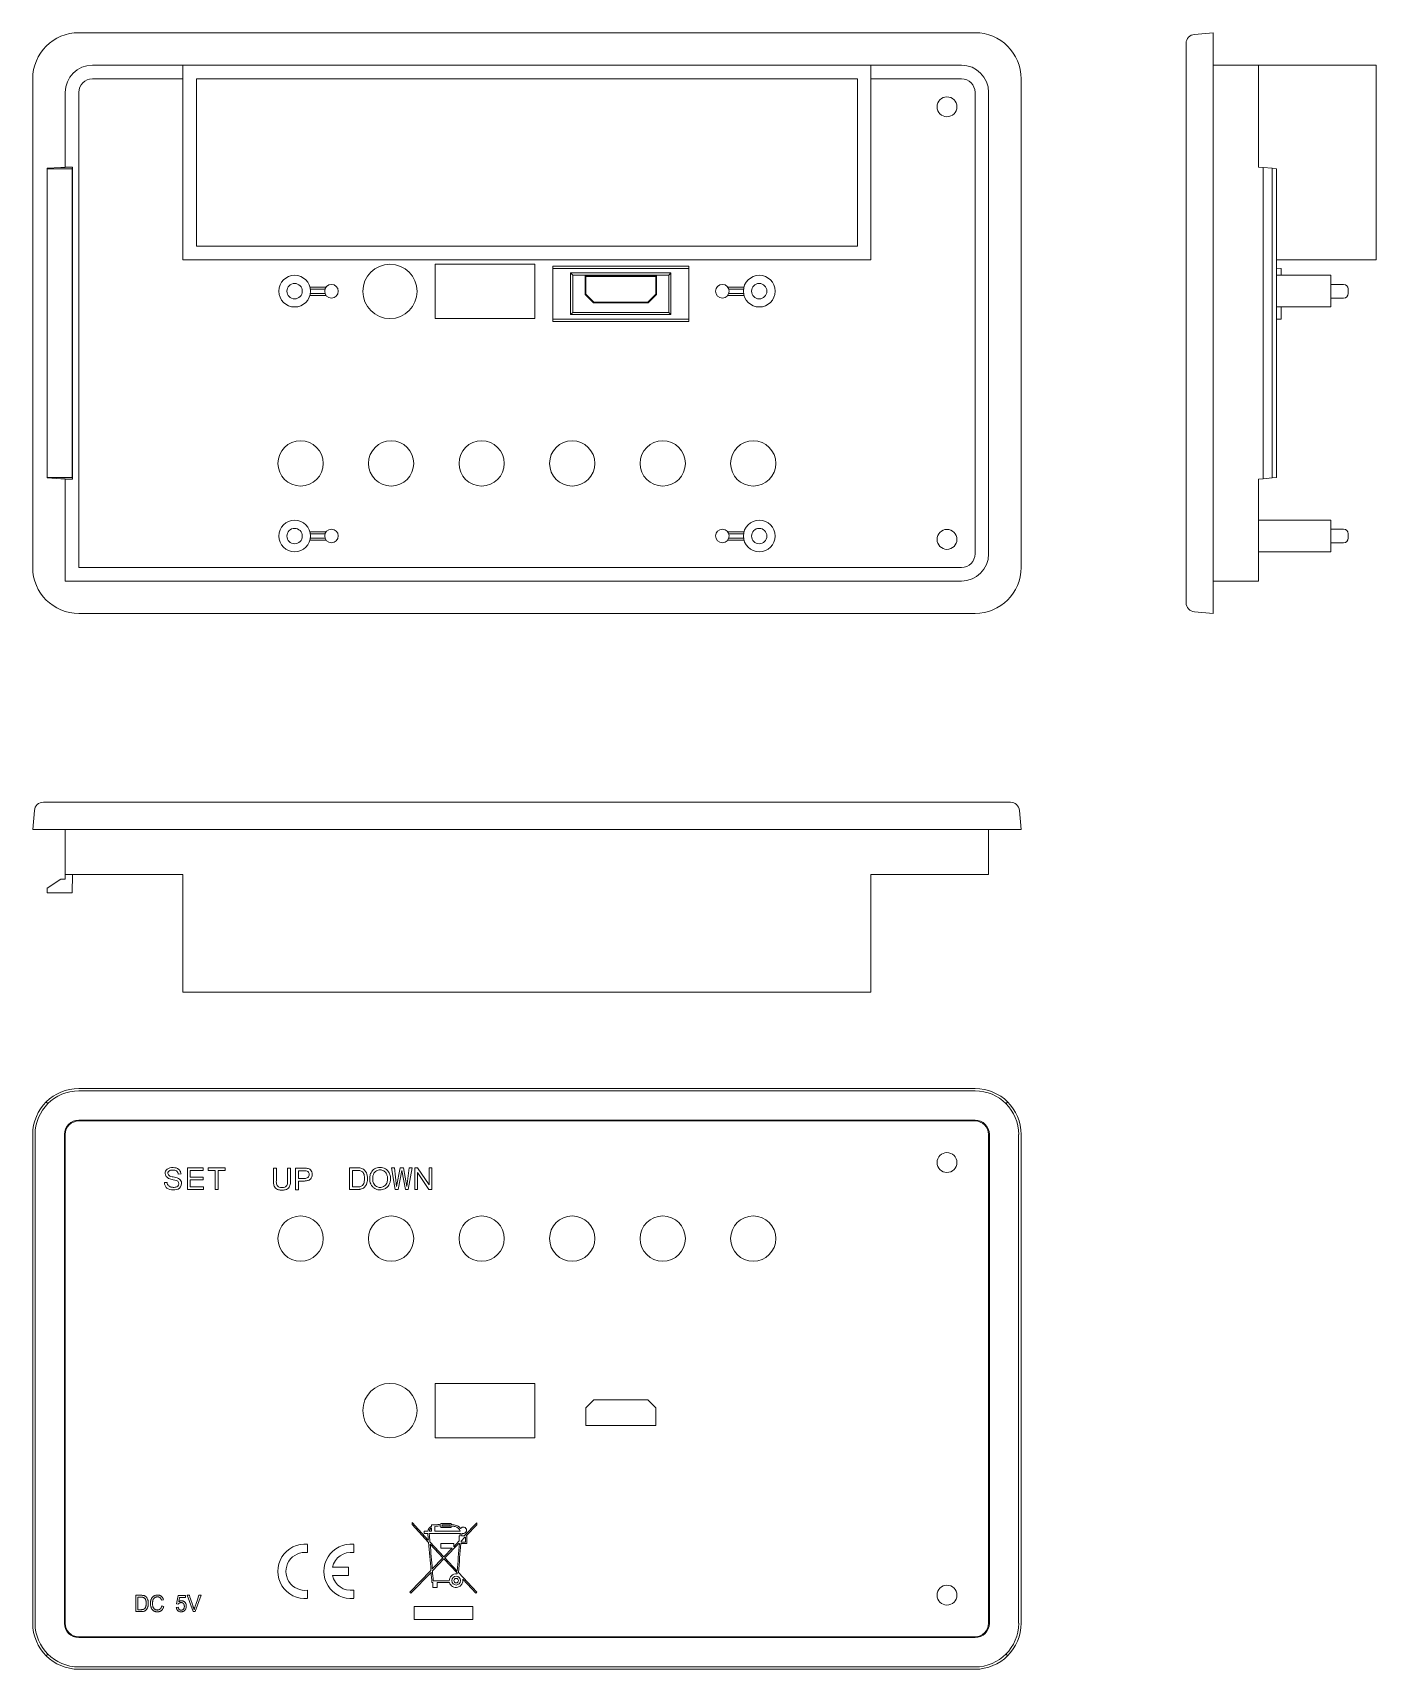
# Model space of a CAD drawing. Header units: millimetres. Extents: x 668 to 816, y 377 to 558.
import ezdxf

# ---------------------------------------------------------------- set-up
doc = ezdxf.new("R2010")
doc.units = ezdxf.units.MM
doc.layers.add('1', color=7, linetype='Continuous', true_color=0xffffff)
doc.layers.add('9', color=7, linetype='Continuous', true_color=0xffffff)

msp = doc.modelspace()

# ---------------------------------------------------------------- linework, layer by layer
at = {"layer": '1', "color": 155, "linetype": 'Continuous', "lineweight": 18}
for p, q in [((772.13, 558.21), (673.13, 558.21)), ((795.45, 553.12), (795.45, 557.03)), ((798.45, 558.21), (796.36, 558.02)), ((798.45, 553.12), (798.45, 558.21)), ((674.63, 554.62), (684.63, 554.62)), ((684.63, 533.12), (684.63, 554.62)), ((684.63, 554.62), (760.63, 554.62)), ((760.63, 554.62), (770.63, 554.62)), ((760.63, 554.62), (760.63, 533.12)), ((798.45, 554.62), (803.45, 554.62)), ((803.45, 554.62), (816.45, 554.62)), ((803.45, 551.62), (803.45, 554.62)), ((816.45, 533.12), (816.45, 554.62)), ((668.04, 553.12), (668.04, 499.12)), ((671.63, 551.62), (671.63, 543.36)), ((673.13, 499.12), (673.13, 551.62)), ((674.63, 553.12), (684.63, 553.12)), ((686.13, 534.62), (686.13, 553.12)), ((686.13, 553.12), (759.13, 553.12)), ((759.13, 553.12), (759.13, 534.62)), ((760.63, 553.12), (770.63, 553.12)), ((772.13, 551.62), (772.13, 500.62)), ((773.63, 551.62), (773.63, 500.62)), ((777.22, 499.12), (777.22, 553.12)), ((795.45, 499.12), (795.45, 553.12)), ((798.45, 553.12), (798.45, 499.12)), ((803.45, 551.62), (803.45, 543.36)), ((671.13, 543.31), (669.63, 543.23)), ((669.63, 543.18), (669.63, 543.23)), ((672.38, 543.18), (669.63, 543.18)), ((669.63, 543.18), (669.63, 509.06)), ((671.63, 543.31), (671.13, 543.31)), ((671.63, 543.36), (672.45, 543.36)), ((671.63, 543.36), (671.63, 543.31)), ((672.45, 543.36), (672.38, 543.18)), ((672.38, 543.18), (672.38, 509.06)), ((672.45, 543.36), (672.45, 508.88)), ((803.45, 543.36), (803.95, 543.31)), ((803.95, 543.31), (804.95, 543.23)), ((803.95, 508.93), (803.95, 543.31)), ((805.45, 543.18), (804.95, 543.23)), ((804.95, 543.23), (804.95, 509.01)), ((805.45, 543.18), (805.45, 509.06)), ((759.13, 534.62), (686.13, 534.62)), ((760.63, 533.12), (684.63, 533.12)), ((723.5, 532.62), (712.5, 532.62)), ((712.5, 532.62), (712.5, 526.62)), ((723.5, 526.62), (723.5, 532.62)), ((740.5, 532.41), (725.5, 532.41)), ((725.5, 532.41), (725.5, 532.17)), ((725.5, 526.56), (725.5, 532.17)), ((725.5, 532.17), (740.5, 532.17)), ((740.5, 532.41), (740.5, 532.17)), ((740.5, 526.56), (740.5, 532.17)), ((805.45, 533.12), (816.45, 533.12)), ((805.45, 532.19), (805.95, 532.17)), ((805.95, 531.4), (805.95, 532.17)), ((700.45, 530.1), (698.66, 530.1)), ((700.32, 529.88), (698.71, 529.88)), ((727.7, 531.41), (727.45, 531.66)), ((727.45, 527.07), (727.45, 531.66)), ((727.45, 531.66), (738.54, 531.66)), ((727.7, 527.31), (727.7, 531.41)), ((738.3, 531.41), (727.7, 531.41)), ((729.13, 531.28), (729.05, 531.36)), ((729.05, 531.36), (729.05, 529.29)), ((736.95, 531.36), (729.05, 531.36)), ((729.13, 529.33), (729.13, 531.28)), ((729.13, 531.28), (736.86, 531.28)), ((736.86, 531.28), (736.95, 531.36)), ((736.86, 531.28), (736.86, 529.33)), ((736.95, 531.36), (736.95, 529.29)), ((738.3, 531.41), (738.54, 531.66)), ((738.3, 527.31), (738.3, 531.41)), ((738.54, 527.07), (738.54, 531.66)), ((746.6, 530.1), (744.81, 530.1)), ((744.93, 529.88), (746.55, 529.88)), ((811.45, 531.4), (805.45, 531.4)), ((811.45, 531.4), (811.45, 527.9)), ((812.85, 530.39), (811.45, 530.39)), ((813.35, 529.39), (813.35, 529.89)), ((698.66, 529.17), (700.45, 529.17)), ((698.7, 529.4), (700.32, 529.4)), ((729.05, 529.29), (729.13, 529.33)), ((729.05, 529.29), (729.98, 528.36)), ((730.01, 528.45), (729.13, 529.33)), ((730.01, 528.45), (729.98, 528.36)), ((729.98, 528.36), (736.02, 528.36)), ((735.98, 528.45), (730.01, 528.45)), ((736.86, 529.33), (735.98, 528.45)), ((735.98, 528.45), (736.02, 528.36)), ((736.95, 529.29), (736.02, 528.36)), ((736.95, 529.29), (736.86, 529.33)), ((744.81, 529.17), (746.6, 529.17)), ((746.55, 529.4), (744.93, 529.4)), ((811.45, 528.89), (812.85, 528.89)), ((712.5, 526.62), (723.5, 526.62)), ((740.5, 526.56), (725.5, 526.56)), ((725.5, 526.31), (725.5, 526.56)), ((725.5, 526.31), (740.5, 526.31)), ((727.7, 527.31), (727.45, 527.07)), ((738.54, 527.07), (727.45, 527.07)), ((727.7, 527.31), (738.3, 527.31)), ((738.3, 527.31), (738.54, 527.07)), ((740.5, 526.31), (740.5, 526.56)), ((805.45, 527.9), (811.45, 527.9)), ((805.45, 526.54), (805.95, 526.56)), ((805.95, 526.56), (805.95, 527.9)), ((669.63, 509.06), (669.63, 509.01)), ((672.38, 509.06), (669.63, 509.06)), ((669.63, 509.01), (671.13, 508.93)), ((671.63, 508.93), (671.13, 508.93)), ((671.63, 508.88), (671.63, 508.93)), ((671.63, 508.88), (671.63, 497.62)), ((672.45, 508.88), (671.63, 508.88)), ((672.38, 509.06), (672.45, 508.88)), ((803.45, 508.88), (803.95, 508.93)), ((803.45, 508.88), (803.45, 497.62)), ((804.95, 509.01), (803.95, 508.93)), ((805.45, 509.06), (804.95, 509.01)), ((700.45, 503.06), (698.66, 503.06)), ((698.7, 502.84), (700.32, 502.84)), ((746.6, 503.06), (744.81, 503.06)), ((746.55, 502.84), (744.93, 502.84)), ((811.45, 504.34), (803.45, 504.34)), ((811.45, 500.84), (811.45, 504.34)), ((812.85, 503.35), (811.45, 503.35)), ((813.35, 502.85), (813.35, 502.35)), ((698.66, 502.13), (700.45, 502.13)), ((700.32, 502.36), (698.71, 502.36)), ((744.81, 502.13), (746.6, 502.13)), ((744.93, 502.36), (746.55, 502.36)), ((811.45, 501.85), (812.85, 501.85)), ((770.63, 499.12), (673.13, 499.12)), ((795.45, 495.21), (795.45, 499.12)), ((798.45, 494.03), (798.45, 499.12)), ((803.45, 500.84), (811.45, 500.84)), ((770.63, 497.62), (671.63, 497.62)), ((798.45, 497.62), (803.45, 497.62)), ((673.13, 494.03), (772.13, 494.03)), ((798.45, 494.03), (796.36, 494.21)), ((668.04, 470.18), (668.22, 472.27)), ((669.22, 473.18), (673.13, 473.18)), ((673.13, 473.18), (772.13, 473.18)), ((772.13, 473.18), (776.04, 473.18)), ((777.03, 472.27), (777.22, 470.18)), ((668.04, 470.18), (673.13, 470.18)), ((671.63, 470.18), (671.63, 465.18)), ((772.13, 470.18), (673.13, 470.18)), ((777.22, 470.18), (772.13, 470.18)), ((773.63, 470.18), (773.63, 465.18)), ((671.63, 465.18), (671.63, 464.68)), ((671.63, 465.18), (674.63, 465.18)), ((672.45, 465.18), (672.38, 463.18)), ((674.63, 465.18), (684.63, 465.18)), ((684.63, 465.18), (684.63, 452.18)), ((760.63, 465.18), (760.63, 452.18)), ((760.63, 465.18), (770.63, 465.18)), ((770.63, 465.18), (773.63, 465.18)), ((671.13, 464.68), (669.63, 463.68)), ((669.63, 463.18), (669.63, 463.68)), ((672.38, 463.18), (669.63, 463.18)), ((671.63, 464.68), (671.13, 464.68)), ((684.63, 452.18), (760.63, 452.18)), ((673.13, 441.54), (772.13, 441.54)), ((673.13, 437.96), (772.13, 437.96)), ((668.04, 382.46), (668.04, 436.46)), ((671.63, 436.46), (671.63, 382.46)), ((773.63, 382.46), (773.63, 436.46)), ((777.22, 436.46), (777.22, 382.46)), ((712.5, 402.96), (712.5, 408.96)), ((712.5, 408.96), (723.5, 408.96)), ((723.5, 408.96), (723.5, 402.96)), ((730.01, 407.13), (729.13, 406.25)), ((735.98, 407.13), (730.01, 407.13)), ((736.86, 406.25), (735.98, 407.13)), ((729.13, 406.25), (729.13, 404.3)), ((736.86, 404.3), (736.86, 406.25)), ((729.13, 404.3), (736.86, 404.3)), ((723.5, 402.96), (712.5, 402.96)), ((673.13, 380.96), (772.13, 380.96)), ((772.13, 377.37), (673.13, 377.37))]:
    msp.add_line(p, q, dxfattribs=at)
at = {"layer": '1', "color": 155, "linetype": 'Continuous', "lineweight": 13}
for p, q in [((796.36, 558.02), (798.45, 558.21)), ((803.45, 554.62), (798.45, 554.62)), ((795.45, 553.12), (795.45, 499.12)), ((798.45, 494.03), (796.36, 494.21)), ((772.13, 473.18), (673.13, 473.18)), ((777.03, 472.27), (777.22, 470.18)), ((671.63, 470.18), (671.63, 465.18)), ((773.63, 465.18), (773.63, 470.18)), ((673.13, 441.28), (772.13, 441.28)), ((669.66, 439.92), (669.53, 440.05)), ((775.73, 440.05), (775.6, 439.92)), ((673.13, 438.04), (772.13, 438.04)), ((668.3, 382.46), (668.3, 436.46)), ((671.54, 382.46), (671.54, 436.46)), ((672.07, 437.52), (672.06, 437.52)), ((773.19, 437.52), (773.2, 437.52)), ((773.72, 436.46), (773.72, 382.46)), ((776.95, 436.46), (776.95, 382.46)), ((672.07, 381.4), (672.06, 381.39)), ((772.13, 380.87), (673.13, 380.87)), ((773.2, 381.39), (773.19, 381.4)), ((669.66, 378.99), (669.53, 378.86)), ((775.6, 378.99), (775.73, 378.86)), ((772.13, 377.63), (673.13, 377.63))]:
    msp.add_line(p, q, dxfattribs=at)
at = {"layer": '1', "color": 155, "linetype": 'Continuous', "lineweight": 18}
for centre, radius in [((769.03, 550.02), 1.1), ((707.5, 529.62), 3), ((696.97, 529.65), 1.75), ((696.97, 529.65), 0.85), ((701.04, 529.64), 0.75), ((744.22, 529.64), 0.75), ((748.29, 529.65), 1.75), ((748.29, 529.65), 0.85), ((697.63, 510.62), 2.5), ((707.63, 510.62), 2.5), ((717.63, 510.62), 2.5), ((727.63, 510.62), 2.5), ((737.63, 510.62), 2.5), ((747.63, 510.62), 2.5), ((696.97, 502.59), 1.75), ((696.97, 502.59), 0.85), ((701.04, 502.6), 0.75), ((744.22, 502.6), 0.75), ((748.29, 502.59), 1.75), ((748.29, 502.59), 0.85), ((769.03, 502.22), 1.1), ((769.03, 433.36), 1.1), ((697.63, 424.96), 2.5), ((707.63, 424.96), 2.5), ((717.63, 424.96), 2.5), ((727.63, 424.96), 2.5), ((737.63, 424.96), 2.5), ((747.63, 424.96), 2.5), ((707.5, 405.96), 3), ((769.03, 385.56), 1.1)]:
    msp.add_circle(centre, radius, dxfattribs=at)
at = {"layer": '1', "color": 155, "linetype": 'Continuous', "lineweight": 13}
for centre in [(701.04, 529.64), (744.22, 529.64), (701.04, 502.6), (744.22, 502.6)]:
    msp.add_circle(centre, 0.75, dxfattribs=at)
at = {"layer": '1', "color": 155, "linetype": 'Continuous', "lineweight": 18}
for centre, radius, start, end in [((673.13, 553.12), 5.09, 90, 180), ((772.13, 553.12), 5.09, 0, 90), ((796.45, 557.03), 1, 95, 180), ((674.63, 551.62), 3, 90, 180), ((770.63, 551.62), 3, 0, 90), ((674.63, 551.62), 1.5, 90, 180), ((770.63, 551.62), 1.5, 0, 90), ((812.85, 529.89), 0.5, 0, 90), ((812.85, 529.39), 0.5, 270, 0), ((812.85, 502.85), 0.5, 0, 90), ((812.85, 502.35), 0.5, 270, 0), ((673.13, 499.12), 5.09, 180, 270), ((770.63, 500.62), 1.5, 270, 0), ((770.63, 500.62), 3, 270, 0), ((772.13, 499.12), 5.09, 270, 0), ((796.45, 495.21), 1, 180, 265), ((669.22, 472.18), 1, 90, 175), ((776.04, 472.18), 1, 5, 90), ((673.13, 436.46), 5.09, 90, 180), ((772.13, 436.46), 5.09, 0, 90), ((673.13, 436.46), 1.5, 90, 180), ((772.13, 436.46), 1.5, 360, 90), ((673.13, 382.46), 5.09, 180, 270), ((673.13, 382.46), 1.5, 180, 270), ((772.13, 382.46), 5.09, 270, 0), ((772.13, 382.46), 1.5, 270, 0)]:
    msp.add_arc(centre, radius, start, end, dxfattribs=at)
at = {"layer": '1', "color": 155, "linetype": 'Continuous', "lineweight": 13}
for centre, radius, start, end in [((673.13, 436.46), 4.83, 90, 180), ((772.13, 436.46), 4.83, 0, 90), ((673.13, 436.46), 1.59, 90, 180), ((772.13, 436.46), 1.59, 0, 90), ((673.13, 382.46), 4.83, 180, 270), ((673.13, 382.46), 1.59, 180, 270), ((772.13, 382.46), 4.83, 270, 0), ((772.13, 382.46), 1.59, 270, 0)]:
    msp.add_arc(centre, radius, start, end, dxfattribs=at)
at = {"layer": '9', "color": 155, "linetype": 'Continuous', "lineweight": 18}
for p, q in [((685.12, 432.77), (686.86, 432.77)), ((685.12, 430.37), (685.12, 432.77)), ((685.44, 432.49), (685.44, 431.76)), ((686.86, 432.49), (685.44, 432.49)), ((686.86, 432.77), (686.86, 432.49)), ((687.41, 432.49), (687.41, 432.77)), ((687.41, 432.77), (689.31, 432.77)), ((688.2, 432.49), (687.41, 432.49)), ((688.2, 430.37), (688.2, 432.49)), ((688.52, 432.49), (688.52, 430.37)), ((689.31, 432.49), (688.52, 432.49)), ((689.31, 432.77), (689.31, 432.49)), ((694.63, 432.75), (694.63, 431.36)), ((694.95, 432.75), (694.63, 432.75)), ((694.95, 431.36), (694.95, 432.75)), ((696.2, 432.75), (696.52, 432.75)), ((696.2, 432.75), (696.2, 431.36)), ((696.52, 431.36), (696.52, 432.75)), ((697.07, 430.35), (697.07, 432.75)), ((697.97, 432.75), (697.07, 432.75)), ((697.97, 432.46), (697.39, 432.46)), ((697.39, 431.61), (697.39, 432.46)), ((703.04, 430.38), (703.04, 432.78)), ((703.9, 432.78), (703.04, 432.78)), ((703.35, 430.66), (703.35, 432.5)), ((703.35, 432.5), (703.9, 432.5)), ((707.99, 432.78), (707.67, 432.78)), ((707.67, 432.78), (708.07, 430.38)), ((708.22, 430.72), (707.99, 432.78)), ((708.62, 432.78), (708.22, 430.72)), ((708.39, 430.38), (708.81, 432.49)), ((709, 432.78), (708.62, 432.78)), ((708.81, 432.49), (709.22, 430.38)), ((709.36, 430.72), (709, 432.78)), ((709.36, 430.72), (709.62, 432.78)), ((709.52, 430.38), (709.94, 432.78)), ((709.94, 432.78), (709.62, 432.78)), ((710.56, 432.78), (710.24, 432.78)), ((710.24, 432.78), (710.24, 430.38)), ((710.54, 432.27), (711.81, 430.38)), ((710.54, 430.38), (710.54, 432.27)), ((711.82, 430.9), (710.56, 432.78)), ((711.82, 430.9), (711.82, 432.78)), ((712.13, 432.78), (711.82, 432.78)), ((712.13, 430.38), (712.13, 432.78)), ((682.58, 431.14), (682.88, 431.17)), ((684.11, 432.07), (684.42, 432.1)), ((685.44, 431.76), (686.86, 431.76)), ((685.44, 431.47), (685.44, 430.66)), ((686.86, 431.47), (685.44, 431.47)), ((685.44, 430.66), (686.91, 430.66)), ((686.86, 431.76), (686.86, 431.47)), ((686.91, 430.66), (686.91, 430.37)), ((697.97, 431.61), (697.39, 431.61)), ((697.39, 431.32), (697.97, 431.32)), ((697.39, 430.35), (697.39, 431.32)), ((703.35, 430.66), (703.9, 430.66)), ((686.91, 430.37), (685.12, 430.37)), ((688.52, 430.37), (688.2, 430.37)), ((697.07, 430.35), (697.39, 430.35)), ((703.04, 430.38), (703.9, 430.38)), ((708.07, 430.38), (708.39, 430.38)), ((709.22, 430.38), (709.52, 430.38)), ((710.24, 430.38), (710.54, 430.38)), ((711.81, 430.38), (712.13, 430.38)), ((711.74, 391.64), (709.94, 393.58)), ((709.94, 393.58), (709.94, 393.35)), ((709.94, 393.35), (711.76, 391.39)), ((711.68, 392.63), (711.27, 392.63)), ((711.27, 392.63), (711.27, 392.38)), ((712.08, 392.63), (711.85, 392.63)), ((712.47, 393.34), (712.08, 393.34)), ((712.08, 393.34), (712.08, 393.19)), ((712.08, 392.99), (712.08, 392.63)), ((712.47, 393.32), (712.47, 393.34)), ((712.47, 392.63), (712.47, 393.15)), ((715.26, 392.63), (712.47, 392.63)), ((714.27, 393.47), (713.13, 393.47)), ((713.13, 393.47), (713.13, 393.39)), ((713.13, 393.23), (713.13, 393.05)), ((713.13, 393.05), (714.27, 393.05)), ((713.25, 393.34), (713.25, 393.18)), ((714.15, 393.34), (713.25, 393.34)), ((713.25, 393.18), (714.15, 393.18)), ((714.15, 393.18), (714.15, 393.34)), ((714.27, 393.36), (714.27, 393.47)), ((714.27, 393.05), (714.27, 393.2)), ((717.1, 393.56), (715.7, 392.11)), ((715.92, 392.11), (717.1, 393.33)), ((717.1, 393.33), (717.1, 393.56)), ((698.41, 390.27), (698.41, 391.17)), ((703.51, 390.27), (703.51, 391.17)), ((711.27, 392.38), (711.67, 392.38)), ((715.28, 392.38), (711.84, 392.38)), ((711.92, 391.45), (713.47, 389.79)), ((713.36, 389.68), (711.94, 391.2)), ((713.13, 391.28), (714.54, 391.28)), ((713.13, 390.74), (713.13, 391.28)), ((714.38, 390.74), (713.13, 390.74)), ((713.47, 389.79), (714.38, 390.74)), ((713.57, 389.68), (715.12, 391.28)), ((714.54, 390.9), (715.16, 391.55)), ((714.54, 391.28), (714.54, 390.9)), ((715.18, 391.28), (715.12, 391.28)), ((715.16, 391.55), (715.16, 392.11)), ((715.16, 392.11), (715.25, 392.11)), ((715.99, 391.28), (715.34, 391.28)), ((715.84, 391.43), (715.36, 391.43)), ((715.37, 391.54), (715.77, 391.95)), ((715.42, 392.11), (715.7, 392.11)), ((715.44, 392.38), (715.71, 392.38)), ((715.71, 392.38), (715.71, 392.39)), ((715.77, 391.95), (715.84, 391.95)), ((715.84, 391.95), (715.84, 391.43)), ((715.92, 392.11), (715.99, 392.11)), ((715.99, 392.11), (715.99, 391.28)), ((712.18, 388.45), (713.36, 389.68)), ((713.47, 389.56), (712.19, 388.24)), ((714.91, 388.02), (713.47, 389.56)), ((714.92, 388.22), (713.57, 389.68)), ((702.91, 388.64), (701.16, 388.64)), ((701.16, 387.74), (702.91, 387.74)), ((702.91, 387.74), (702.91, 388.64)), ((712.02, 388.29), (709.7, 385.88)), ((709.81, 385.77), (712.04, 388.08)), ((712.28, 387.13), (714.06, 387.13)), ((717.1, 385.88), (715.07, 388.06)), ((715.55, 387.32), (716.99, 385.77)), ((679.43, 385.54), (679.43, 383.74)), ((679.65, 383.95), (679.65, 385.33)), ((684.1, 385.52), (683.94, 384.59)), ((684.93, 385.52), (684.1, 385.52)), ((684.17, 384.82), (684.26, 385.31)), ((684.26, 385.31), (684.93, 385.31)), ((684.93, 385.31), (684.93, 385.52)), ((685.35, 385.54), (685.11, 385.54)), ((685.11, 385.54), (685.75, 383.74)), ((685.98, 383.74), (686.63, 385.54)), ((686.63, 385.54), (686.4, 385.54)), ((698.41, 385.21), (698.41, 386.11)), ((703.51, 385.21), (703.51, 386.11)), ((709.7, 385.88), (709.81, 385.77)), ((712.13, 386.97), (712.25, 386.97)), ((712.25, 386.97), (712.25, 386.42)), ((712.25, 386.42), (712.73, 386.42)), ((712.73, 386.42), (712.73, 386.97)), ((712.73, 386.97), (714.09, 386.97)), ((716.99, 385.77), (717.1, 385.88)), ((680, 383.95), (679.65, 383.95)), ((682.27, 384.99), (682.49, 385.05)), ((682.51, 384.31), (682.29, 384.37)), ((684.12, 384.23), (683.9, 384.21)), ((683.94, 384.59), (684.13, 384.57)), ((685.75, 383.74), (685.98, 383.74)), ((710.17, 384.32), (716.64, 384.32)), ((710.17, 382.88), (710.17, 384.32)), ((716.64, 384.32), (716.64, 382.88)), ((716.64, 382.88), (710.17, 382.88))]:
    msp.add_line(p, q, dxfattribs=at)
for radius in [0.48, 0.254]:
    msp.add_circle((714.81, 387.16), radius, dxfattribs=at)
for centre, radius, start, end in [((712.5, 392.47), 0.836, 120.7637, 169.5091), ((712.5, 392.47), 0.672, 129.4774, 166.9195), ((713.55, 386.64), 6.76, 93.6159, 99.1871), ((713.55, 386.64), 6.6, 93.7055, 99.4165), ((713.55, 386.64), 6.76, 80.0779, 83.9009), ((713.55, 386.64), 6.6, 80.0427, 83.7494), ((714.6, 392.47), 0.672, 13.0805, 82.1966), ((714.6, 392.47), 0.836, 32.174, 82.0607), ((715.61, 392.73), 0.352, 286.2259, 147.8776), ((698.11, 388.19), 3, 84.2608, 275.7392), ((703.21, 388.19), 3, 84.2608, 275.7392), ((396.66, 363.42), 316.35, 5.1184, 5.2522), ((396.66, 363.42), 316.35, 4.509, 5.0726), ((337.5, 358.24), 375.89, 5.0685, 5.2109), ((337.5, 358.24), 375.89, 4.6096, 5.03), ((1089.62, 358.24), 375.89, 174.958, 175.4247), ((1030.46, 363.42), 316.35, 174.9484, 175.5328), ((1089.62, 358.24), 375.89, 174.7891, 174.8307), ((1030.46, 363.42), 316.35, 174.9012, 174.92), ((1030.46, 363.42), 316.35, 174.7478, 174.7972), ((698.11, 388.19), 2.1, 81.7868, 278.2132), ((703.21, 388.19), 2.1, 81.7868, 167.6264), ((703.21, 388.19), 2.1, 192.3736, 278.2132), ((396.66, 363.42), 316.35, 4.2686, 4.4714), ((337.5, 358.24), 375.89, 4.408, 4.578), ((714.81, 387.16), 0.755, 83.7335, 182.3146), ((714.81, 387.16), 0.755, 194.8819, 12.0974), ((1089.62, 358.24), 375.89, 175.4568, 175.4727)]:
    msp.add_arc(centre, radius, start, end, dxfattribs=at)
for points, knots in [([(684.11, 432.07), (684.1, 432.14), (684.06, 432.29), (683.88, 432.51), (683.53, 432.54), (683.19, 432.53), (682.91, 432.25), (683.1, 431.83), (683.61, 431.79), (684.12, 431.68), (684.61, 431.2), (684.32, 430.42), (683.56, 430.28), (682.93, 430.41), (682.63, 430.81), (682.58, 431.02), (682.58, 431.14)], [0, 0, 0, 0, 0.029206, 0.076847, 0.125936, 0.18902, 0.235645, 0.289557, 0.366766, 0.462963, 0.543368, 0.658648, 0.773699, 0.891325, 0.945618, 1, 1, 1, 1]), ([(684.42, 432.1), (684.41, 432.17), (684.38, 432.35), (684.15, 432.72), (683.54, 432.86), (682.88, 432.75), (682.54, 432.09), (683, 431.55), (683.58, 431.46), (684.18, 431.34), (684.19, 430.86), (683.92, 430.64), (683.57, 430.6), (683.2, 430.66), (682.93, 430.89), (682.88, 431.08), (682.88, 431.17)], [0, 0, 0, 0, 0.032473, 0.093251, 0.197194, 0.31219, 0.393001, 0.500143, 0.585356, 0.690427, 0.737493, 0.78198, 0.844712, 0.901381, 0.962002, 1, 1, 1, 1]), ([(697.97, 432.75), (698.03, 432.75), (698.17, 432.74), (698.43, 432.73), (698.8, 432.56), (698.97, 432.05), (698.8, 431.53), (698.43, 431.36), (698.17, 431.33), (698.03, 431.32), (697.97, 431.32)], [0, 0, 0, 0, 0.065124, 0.155211, 0.293943, 0.495821, 0.704457, 0.84443, 0.934857, 1, 1, 1, 1]), ([(697.97, 431.61), (698.01, 431.61), (698.1, 431.61), (698.26, 431.62), (698.5, 431.72), (698.62, 432.04), (698.5, 432.37), (698.26, 432.46), (698.1, 432.46), (698.01, 432.46), (697.97, 432.46)], [0, 0, 0, 0, 0.059811, 0.160145, 0.295215, 0.50149, 0.706448, 0.840341, 0.940189, 1, 1, 1, 1]), ([(703.9, 432.78), (703.99, 432.78), (704.22, 432.77), (704.68, 432.64), (704.96, 432.17), (705.01, 431.82), (705.02, 431.69)], [0, 0, 0, 0, 0.145565, 0.397914, 0.779021, 1, 1, 1, 1]), ([(703.9, 430.66), (703.99, 430.66), (704.18, 430.69), (704.54, 430.82), (704.68, 431.23), (704.7, 431.6), (704.68, 431.97), (704.52, 432.34), (704.18, 432.48), (703.99, 432.5), (703.9, 432.5)], [0, 0, 0, 0, 0.093495, 0.211086, 0.388787, 0.512328, 0.621174, 0.787989, 0.906698, 1, 1, 1, 1]), ([(707.56, 431.74), (707.55, 431.76), (707.54, 431.93), (707.42, 432.29), (707.04, 432.73), (706.41, 432.87), (705.79, 432.73), (705.4, 432.3), (705.29, 431.9), (705.27, 431.68), (705.27, 431.62)], [0, 0, 0, 0, 0.022369, 0.141443, 0.309162, 0.483996, 0.657533, 0.821377, 0.944097, 1, 1, 1, 1]), ([(707.24, 431.62), (707.24, 431.65), (707.23, 431.8), (707.14, 432.12), (706.87, 432.49), (706.41, 432.58), (705.96, 432.48), (705.66, 432.13), (705.61, 431.8), (705.59, 431.6), (705.59, 431.52), (705.6, 431.47)], [0, 0, 0, 0, 0.037334, 0.155027, 0.334365, 0.474911, 0.61224, 0.796414, 0.912169, 0.949503, 1, 1, 1, 1]), ([(696.52, 431.36), (696.52, 431.26), (696.5, 431.01), (696.4, 430.59), (695.99, 430.33), (695.57, 430.3), (695.15, 430.33), (694.74, 430.59), (694.64, 431.01), (694.62, 431.26), (694.63, 431.36)], [0, 0, 0, 0, 0.094103, 0.228635, 0.384829, 0.499629, 0.614429, 0.771838, 0.905897, 1, 1, 1, 1]), ([(696.2, 431.36), (696.2, 431.28), (696.19, 431.13), (696.15, 430.85), (695.91, 430.61), (695.57, 430.58), (695.24, 430.61), (694.99, 430.85), (694.95, 431.13), (694.94, 431.28), (694.95, 431.36)], [0, 0, 0, 0, 0.10112, 0.203463, 0.364125, 0.499531, 0.633899, 0.796808, 0.89893, 1, 1, 1, 1]), ([(704.34, 430.44), (704.3, 430.43), (704.26, 430.42), (704.19, 430.41), (704.15, 430.4), (704.12, 430.4)], [0, 0, 0, 0, 0.5, 0.5, 1, 1, 1, 1]), ([(705.01, 431.38), (705, 431.29), (704.94, 430.97), (704.72, 430.58), (704.42, 430.46), (704.34, 430.44)], [0, 0, 0, 0, 0.225567, 0.787494, 1, 1, 1, 1]), ([(705.02, 431.69), (705.02, 431.66), (705.02, 431.64), (705.02, 431.59), (705.02, 431.51), (705.02, 431.43), (705.01, 431.38)], [0, 0, 0, 0, 0.25, 0.25, 0.5, 1, 1, 1, 1]), ([(705.27, 431.48), (705.27, 431.36), (705.29, 431.25), (705.34, 431.11), (705.35, 431.09), (705.37, 431.03), (705.38, 431.01), (705.42, 430.93), (705.45, 430.88), (705.48, 430.83)], [0, 0, 0, 0, 0.5, 0.5, 0.625, 0.625, 0.75, 0.75, 1, 1, 1, 1]), ([(707.24, 431.62), (707.24, 431.57), (707.23, 431.38), (707.17, 431.03), (706.85, 430.68), (706.41, 430.58), (705.97, 430.68), (705.66, 431.03), (705.6, 431.33), (705.6, 431.47)], [0, 0, 0, 0, 0.053026, 0.201236, 0.381489, 0.528007, 0.671146, 0.851986, 1, 1, 1, 1]), ([(705.96, 430.43), (706.1, 430.37), (706.43, 430.31), (706.83, 430.39), (707.04, 430.52), (707.09, 430.56)], [0, 0, 0, 0, 0.390883, 0.83876, 1, 1, 1, 1]), ([(707.31, 430.76), (707.36, 430.82), (707.46, 430.98), (707.51, 431.17), (707.54, 431.28)], [0, 0, 0, 0, 0.394364, 1, 1, 1, 1]), ([(707.54, 431.28), (707.55, 431.34), (707.55, 431.39), (707.56, 431.5), (707.56, 431.56), (707.56, 431.62)], [0, 0, 0, 0, 0.5, 0.5, 1, 1, 1, 1]), ([(679.43, 383.74), (679.59, 383.74), (679.78, 383.74), (679.97, 383.74), (680, 383.74), (680.02, 383.74), (680.03, 383.74), (680.08, 383.74), (680.12, 383.74), (680.2, 383.75), (680.24, 383.76), (680.32, 383.78), (680.36, 383.79), (680.41, 383.81), (680.42, 383.82), (680.44, 383.83), (680.45, 383.83), (680.47, 383.85), (680.49, 383.86), (680.52, 383.88), (680.54, 383.9), (680.56, 383.92), (680.57, 383.92), (680.58, 383.94), (680.59, 383.95), (680.61, 383.97), (680.62, 383.99), (680.64, 384.02), (680.65, 384.04), (680.67, 384.07), (680.68, 384.09), (680.7, 384.13), (680.71, 384.15), (680.73, 384.2), (680.75, 384.24), (680.76, 384.3), (680.77, 384.32), (680.78, 384.36), (680.79, 384.4), (680.79, 384.44), (680.8, 384.48), (680.8, 384.5), (680.8, 384.56), (680.8, 384.6), (680.8, 384.72), (680.8, 384.81), (680.78, 384.93), (680.77, 384.97), (680.76, 385.03), (680.75, 385.05), (680.74, 385.08), (680.73, 385.1), (680.71, 385.16), (680.69, 385.2), (680.66, 385.25), (680.65, 385.27), (680.62, 385.3), (680.6, 385.33), (680.57, 385.36), (680.54, 385.39), (680.52, 385.4), (680.5, 385.42), (680.49, 385.43), (680.47, 385.44), (680.45, 385.46), (680.4, 385.48), (680.35, 385.5), (680.32, 385.51), (680.31, 385.51), (680.29, 385.52), (680.26, 385.52), (680.24, 385.53), (680.2, 385.53), (680.18, 385.53), (680.12, 385.54), (680.08, 385.54), (680.02, 385.54), (680, 385.54), (679.96, 385.54), (679.78, 385.54), (679.59, 385.54), (679.43, 385.54)], [0, 0, 0, 0, 0.125, 0.140625, 0.148437, 0.148437, 0.15625, 0.15625, 0.1875, 0.1875, 0.21875, 0.21875, 0.25, 0.25, 0.257812, 0.257812, 0.265625, 0.265625, 0.28125, 0.28125, 0.296875, 0.296875, 0.304687, 0.304687, 0.3125, 0.3125, 0.328125, 0.328125, 0.34375, 0.34375, 0.359375, 0.359375, 0.375, 0.375, 0.40625, 0.40625, 0.421875, 0.421875, 0.4375, 0.453125, 0.453125, 0.46875, 0.46875, 0.5, 0.5, 0.5625, 0.5625, 0.59375, 0.59375, 0.609375, 0.609375, 0.625, 0.625, 0.65625, 0.65625, 0.671875, 0.671875, 0.6875, 0.703125, 0.703125, 0.71875, 0.71875, 0.726562, 0.726562, 0.734375, 0.75, 0.765625, 0.773437, 0.773437, 0.78125, 0.78125, 0.796875, 0.796875, 0.8125, 0.8125, 0.84375, 0.84375, 0.859375, 0.859375, 0.875, 1, 1, 1, 1]), ([(679.65, 385.33), (679.75, 385.33), (679.86, 385.33), (679.98, 385.33), (680, 385.33), (680.02, 385.33), (680.05, 385.33), (680.08, 385.33), (680.13, 385.32), (680.16, 385.32), (680.21, 385.32), (680.23, 385.31), (680.27, 385.3), (680.28, 385.29), (680.3, 385.28), (680.31, 385.28), (680.35, 385.26), (680.37, 385.24), (680.39, 385.22), (680.4, 385.21), (680.42, 385.19), (680.43, 385.18), (680.45, 385.15), (680.47, 385.13), (680.49, 385.1), (680.49, 385.09), (680.51, 385.06), (680.51, 385.05), (680.53, 385.02), (680.53, 384.99), (680.55, 384.94), (680.55, 384.92), (680.56, 384.87), (680.57, 384.85), (680.57, 384.77), (680.58, 384.72), (680.58, 384.62), (680.58, 384.57), (680.57, 384.49), (680.57, 384.47), (680.56, 384.42), (680.55, 384.39), (680.54, 384.34), (680.54, 384.32), (680.53, 384.28), (680.52, 384.27), (680.51, 384.25), (680.51, 384.23), (680.49, 384.2), (680.48, 384.18), (680.46, 384.13), (680.44, 384.11), (680.42, 384.08), (680.41, 384.08), (680.39, 384.06), (680.37, 384.04), (680.35, 384.03), (680.33, 384.02), (680.31, 384.01), (680.29, 384), (680.28, 383.99), (680.26, 383.99), (680.24, 383.98), (680.22, 383.97), (680.21, 383.97), (680.18, 383.97), (680.17, 383.97), (680.13, 383.96), (680.11, 383.96), (680.06, 383.96), (680.03, 383.95), (680, 383.95)], [0, 0, 0, 0, 0.125, 0.140625, 0.140625, 0.15625, 0.15625, 0.1875, 0.1875, 0.21875, 0.21875, 0.25, 0.25, 0.265625, 0.265625, 0.28125, 0.28125, 0.3125, 0.3125, 0.328125, 0.328125, 0.34375, 0.34375, 0.375, 0.375, 0.390625, 0.390625, 0.40625, 0.40625, 0.4375, 0.4375, 0.46875, 0.46875, 0.5, 0.5, 0.5625, 0.5625, 0.625, 0.625, 0.65625, 0.65625, 0.6875, 0.6875, 0.71875, 0.71875, 0.734375, 0.734375, 0.75, 0.75, 0.78125, 0.78125, 0.8125, 0.8125, 0.828125, 0.828125, 0.84375, 0.859375, 0.859375, 0.875, 0.875, 0.890625, 0.890625, 0.90625, 0.90625, 0.921875, 0.921875, 0.9375, 0.9375, 0.96875, 0.96875, 1, 1, 1, 1]), ([(682.49, 385.05), (682.47, 385.1), (682.46, 385.14), (682.43, 385.21), (682.42, 385.23), (682.4, 385.26), (682.39, 385.27), (682.38, 385.29), (682.34, 385.34), (682.3, 385.39), (682.25, 385.44), (682.23, 385.45), (682.19, 385.48), (682.15, 385.5), (682.1, 385.52), (682.06, 385.54), (682.03, 385.55), (681.96, 385.56), (681.91, 385.57), (681.84, 385.57), (681.82, 385.57), (681.77, 385.57), (681.7, 385.56), (681.63, 385.55), (681.57, 385.53), (681.56, 385.53), (681.53, 385.52), (681.5, 385.5), (681.47, 385.49), (681.42, 385.46), (681.4, 385.45), (681.36, 385.42), (681.35, 385.41), (681.31, 385.38), (681.29, 385.36), (681.26, 385.32), (681.23, 385.29), (681.2, 385.25), (681.17, 385.21), (681.16, 385.18), (681.13, 385.12), (681.11, 385.07), (681.09, 385.01), (681.08, 384.98), (681.07, 384.93), (681.07, 384.91), (681.05, 384.84), (681.05, 384.79), (681.04, 384.72), (681.04, 384.69), (681.04, 384.64), (681.04, 384.62), (681.05, 384.5), (681.06, 384.4), (681.09, 384.29), (681.1, 384.26), (681.11, 384.22), (681.12, 384.19), (681.15, 384.13), (681.17, 384.08), (681.21, 384.02), (681.22, 384), (681.24, 383.97), (681.25, 383.96), (681.27, 383.94), (681.29, 383.91), (681.32, 383.89), (681.35, 383.86), (681.37, 383.84), (681.4, 383.82), (681.41, 383.81), (681.43, 383.8), (681.46, 383.78), (681.52, 383.76), (681.57, 383.74), (681.61, 383.73), (681.64, 383.73), (681.71, 383.72), (681.76, 383.71), (681.83, 383.71), (681.85, 383.71), (681.89, 383.71), (681.9, 383.71), (681.93, 383.72), (681.94, 383.72), (682, 383.73), (682.05, 383.74), (682.1, 383.76), (682.11, 383.77), (682.14, 383.78), (682.17, 383.8), (682.2, 383.82), (682.24, 383.84), (682.26, 383.86), (682.28, 383.88), (682.29, 383.89), (682.31, 383.91), (682.32, 383.92), (682.36, 383.96), (682.39, 384), (682.42, 384.06), (682.42, 384.07), (682.43, 384.09), (682.45, 384.12), (682.46, 384.15), (682.49, 384.22), (682.5, 384.27), (682.51, 384.31)], [0, 0, 0, 0, 0.03125, 0.03125, 0.046875, 0.046875, 0.054687, 0.054687, 0.0625, 0.09375, 0.09375, 0.109375, 0.109375, 0.125, 0.140625, 0.140625, 0.15625, 0.15625, 0.1875, 0.1875, 0.203125, 0.203125, 0.21875, 0.25, 0.25, 0.257812, 0.257812, 0.265625, 0.28125, 0.28125, 0.296875, 0.296875, 0.3125, 0.3125, 0.328125, 0.328125, 0.34375, 0.359375, 0.359375, 0.375, 0.375, 0.40625, 0.40625, 0.421875, 0.421875, 0.4375, 0.4375, 0.46875, 0.46875, 0.484375, 0.484375, 0.5, 0.5, 0.5625, 0.5625, 0.578125, 0.578125, 0.59375, 0.59375, 0.625, 0.625, 0.640625, 0.640625, 0.648437, 0.648437, 0.65625, 0.671875, 0.671875, 0.6875, 0.6875, 0.695312, 0.695312, 0.703125, 0.71875, 0.734375, 0.734375, 0.75, 0.75, 0.78125, 0.78125, 0.796875, 0.796875, 0.804687, 0.804687, 0.8125, 0.8125, 0.84375, 0.84375, 0.851563, 0.851563, 0.859375, 0.875, 0.875, 0.890625, 0.890625, 0.898438, 0.898438, 0.90625, 0.90625, 0.9375, 0.9375, 0.945313, 0.945313, 0.953125, 0.96875, 0.96875, 1, 1, 1, 1]), ([(682.29, 384.37), (682.29, 384.34), (682.28, 384.3), (682.26, 384.24), (682.24, 384.2), (682.22, 384.16), (682.21, 384.14), (682.2, 384.12), (682.19, 384.11), (682.18, 384.1), (682.16, 384.07), (682.15, 384.06), (682.12, 384.03), (682.11, 384.02), (682.08, 384), (682.06, 383.99), (682.03, 383.97), (682.02, 383.96), (681.98, 383.95), (681.97, 383.94), (681.93, 383.93), (681.9, 383.92), (681.86, 383.92), (681.83, 383.92), (681.81, 383.91), (681.76, 383.92), (681.72, 383.92), (681.68, 383.93), (681.67, 383.93), (681.65, 383.94), (681.64, 383.94), (681.62, 383.95), (681.58, 383.97), (681.55, 383.98), (681.53, 384), (681.52, 384), (681.51, 384.01), (681.5, 384.02), (681.46, 384.04), (681.44, 384.07), (681.41, 384.11), (681.4, 384.13), (681.38, 384.15), (681.38, 384.16), (681.37, 384.17), (681.36, 384.18), (681.35, 384.22), (681.33, 384.25), (681.32, 384.3), (681.31, 384.32), (681.3, 384.36), (681.3, 384.37), (681.29, 384.43), (681.28, 384.46), (681.27, 384.53), (681.27, 384.57), (681.27, 384.64), (681.27, 384.67), (681.27, 384.73), (681.27, 384.74), (681.28, 384.78), (681.28, 384.8), (681.29, 384.85), (681.3, 384.9), (681.31, 384.95), (681.32, 384.99), (681.32, 385.01), (681.33, 385.04), (681.34, 385.06), (681.36, 385.09), (681.37, 385.12), (681.39, 385.15), (681.41, 385.18), (681.42, 385.19), (681.45, 385.22), (681.46, 385.23), (681.49, 385.26), (681.5, 385.27), (681.52, 385.28), (681.53, 385.29), (681.54, 385.3), (681.55, 385.3), (681.57, 385.31), (681.61, 385.33), (681.64, 385.34), (681.67, 385.35), (681.69, 385.36), (681.74, 385.37), (681.78, 385.37), (681.83, 385.37), (681.85, 385.37), (681.88, 385.37), (681.89, 385.37), (681.9, 385.36), (681.91, 385.36), (681.96, 385.35), (681.99, 385.34), (682.03, 385.32), (682.04, 385.32), (682.06, 385.31), (682.06, 385.31), (682.08, 385.29), (682.1, 385.28), (682.12, 385.26), (682.13, 385.26), (682.14, 385.24), (682.14, 385.24), (682.16, 385.22), (682.17, 385.2), (682.2, 385.16), (682.22, 385.13), (682.25, 385.06), (682.26, 385.03), (682.27, 384.99)], [0, 0, 0, 0, 0.03125, 0.03125, 0.0625, 0.0625, 0.078125, 0.078125, 0.085937, 0.085937, 0.09375, 0.109375, 0.109375, 0.125, 0.125, 0.140625, 0.140625, 0.15625, 0.15625, 0.171875, 0.171875, 0.1875, 0.203125, 0.203125, 0.21875, 0.21875, 0.25, 0.25, 0.257813, 0.257813, 0.265625, 0.265625, 0.28125, 0.296875, 0.296875, 0.304688, 0.304688, 0.3125, 0.3125, 0.34375, 0.34375, 0.359375, 0.359375, 0.367188, 0.367188, 0.375, 0.375, 0.40625, 0.40625, 0.421875, 0.421875, 0.4375, 0.4375, 0.46875, 0.46875, 0.5, 0.5, 0.53125, 0.53125, 0.546875, 0.546875, 0.5625, 0.5625, 0.59375, 0.609375, 0.609375, 0.625, 0.625, 0.640625, 0.640625, 0.65625, 0.671875, 0.671875, 0.6875, 0.6875, 0.703125, 0.703125, 0.71875, 0.71875, 0.726563, 0.726563, 0.734375, 0.734375, 0.75, 0.765625, 0.765625, 0.78125, 0.78125, 0.8125, 0.8125, 0.828125, 0.828125, 0.835938, 0.835938, 0.84375, 0.84375, 0.875, 0.875, 0.882813, 0.882813, 0.890625, 0.890625, 0.90625, 0.90625, 0.914063, 0.914063, 0.921875, 0.921875, 0.9375, 0.9375, 0.96875, 0.96875, 1, 1, 1, 1]), ([(685.87, 383.94), (685.85, 384.01), (685.83, 384.08), (685.8, 384.18), (685.79, 384.21), (685.76, 384.28), (685.71, 384.44), (685.57, 384.88), (685.43, 385.28), (685.35, 385.54)], [0, 0, 0, 0, 0.125, 0.125, 0.1875, 0.1875, 0.25, 0.5, 1, 1, 1, 1]), ([(686.4, 385.54), (686.31, 385.28), (686.18, 384.88), (686.03, 384.44), (685.97, 384.28), (685.95, 384.21), (685.94, 384.18), (685.9, 384.08), (685.88, 384.01), (685.87, 383.94)], [0, 0, 0, 0, 0.5, 0.75, 0.8125, 0.8125, 0.875, 0.875, 1, 1, 1, 1]), ([(683.9, 384.21), (683.9, 384.18), (683.91, 384.15), (683.92, 384.09), (683.93, 384.06), (683.95, 384.02), (683.96, 384), (683.97, 383.98), (683.98, 383.95), (684, 383.92), (684.02, 383.9), (684.03, 383.89), (684.06, 383.85), (684.08, 383.83), (684.12, 383.8), (684.13, 383.79), (684.16, 383.78), (684.17, 383.77), (684.22, 383.75), (684.25, 383.74), (684.29, 383.73), (684.31, 383.72), (684.34, 383.72), (684.35, 383.72), (684.38, 383.71), (684.4, 383.71), (684.43, 383.71), (684.45, 383.71), (684.48, 383.71), (684.49, 383.71), (684.52, 383.72), (684.54, 383.72), (684.58, 383.73), (684.61, 383.74), (684.66, 383.75), (684.67, 383.76), (684.7, 383.77), (684.71, 383.78), (684.75, 383.81), (684.78, 383.83), (684.81, 383.86), (684.82, 383.87), (684.84, 383.89), (684.85, 383.9), (684.88, 383.94), (684.9, 383.97), (684.92, 384.01), (684.93, 384.02), (684.94, 384.05), (684.95, 384.06), (684.98, 384.14), (684.99, 384.2), (685, 384.27), (685, 384.29), (685, 384.32), (685, 384.34), (685, 384.38), (685, 384.41), (685, 384.46), (685, 384.47), (684.99, 384.5), (684.99, 384.52), (684.98, 384.57), (684.97, 384.59), (684.95, 384.64), (684.94, 384.65), (684.92, 384.68), (684.92, 384.69), (684.89, 384.73), (684.87, 384.76), (684.84, 384.79), (684.83, 384.8), (684.81, 384.82), (684.79, 384.83), (684.76, 384.86), (684.72, 384.88), (684.67, 384.9), (684.64, 384.91), (684.63, 384.92), (684.58, 384.93), (684.55, 384.93), (684.51, 384.94), (684.49, 384.94), (684.46, 384.93), (684.44, 384.93), (684.4, 384.93), (684.37, 384.92), (684.32, 384.91), (684.31, 384.9), (684.28, 384.89), (684.27, 384.88), (684.22, 384.86), (684.2, 384.84), (684.17, 384.82)], [0, 0, 0, 0, 0.03125, 0.03125, 0.0625, 0.0625, 0.078125, 0.078125, 0.09375, 0.109375, 0.109375, 0.125, 0.125, 0.15625, 0.15625, 0.171875, 0.171875, 0.1875, 0.1875, 0.21875, 0.21875, 0.234375, 0.234375, 0.25, 0.25, 0.265625, 0.265625, 0.28125, 0.28125, 0.296875, 0.296875, 0.3125, 0.3125, 0.34375, 0.34375, 0.359375, 0.359375, 0.375, 0.375, 0.40625, 0.40625, 0.421875, 0.421875, 0.4375, 0.4375, 0.46875, 0.46875, 0.484375, 0.484375, 0.5, 0.5, 0.5625, 0.5625, 0.578125, 0.578125, 0.59375, 0.59375, 0.625, 0.625, 0.640625, 0.640625, 0.65625, 0.65625, 0.6875, 0.6875, 0.703125, 0.703125, 0.71875, 0.71875, 0.75, 0.75, 0.765625, 0.765625, 0.78125, 0.78125, 0.8125, 0.828125, 0.828125, 0.84375, 0.84375, 0.875, 0.875, 0.890625, 0.890625, 0.90625, 0.90625, 0.9375, 0.9375, 0.953125, 0.953125, 0.96875, 0.96875, 1, 1, 1, 1]), ([(684.13, 384.57), (684.14, 384.58), (684.15, 384.6), (684.18, 384.63), (684.18, 384.64), (684.2, 384.65), (684.21, 384.66), (684.22, 384.67), (684.23, 384.68), (684.25, 384.69), (684.26, 384.7), (684.28, 384.71), (684.29, 384.71), (684.31, 384.72), (684.34, 384.73), (684.38, 384.74), (684.41, 384.74), (684.42, 384.74), (684.44, 384.74), (684.45, 384.74), (684.47, 384.74), (684.49, 384.74), (684.51, 384.73), (684.52, 384.73), (684.55, 384.72), (684.57, 384.72), (684.6, 384.7), (684.61, 384.7), (684.63, 384.68), (684.64, 384.68), (684.66, 384.66), (684.68, 384.64), (684.7, 384.62), (684.71, 384.61), (684.72, 384.59), (684.73, 384.57), (684.74, 384.55), (684.75, 384.53), (684.76, 384.52), (684.77, 384.49), (684.77, 384.47), (684.78, 384.44), (684.78, 384.43), (684.78, 384.4), (684.79, 384.39), (684.79, 384.36), (684.79, 384.34), (684.79, 384.29), (684.79, 384.27), (684.78, 384.23), (684.78, 384.21), (684.77, 384.17), (684.77, 384.16), (684.76, 384.14), (684.75, 384.11), (684.73, 384.08), (684.72, 384.05), (684.71, 384.04), (684.7, 384.03), (684.69, 384.02), (684.67, 383.99), (684.65, 383.98), (684.63, 383.96), (684.62, 383.95), (684.6, 383.94), (684.58, 383.93), (684.56, 383.92), (684.54, 383.91), (684.53, 383.91), (684.5, 383.9), (684.47, 383.89), (684.43, 383.89), (684.41, 383.89), (684.36, 383.9), (684.34, 383.91), (684.31, 383.92), (684.3, 383.92), (684.28, 383.93), (684.26, 383.95), (684.25, 383.96), (684.23, 383.97), (684.22, 383.98), (684.2, 384.01), (684.19, 384.03), (684.17, 384.05), (684.17, 384.06), (684.16, 384.08), (684.15, 384.09), (684.14, 384.13), (684.13, 384.15), (684.12, 384.19), (684.12, 384.21), (684.12, 384.23)], [0, 0, 0, 0, 0.03125, 0.03125, 0.046875, 0.046875, 0.0625, 0.0625, 0.078125, 0.078125, 0.09375, 0.09375, 0.109375, 0.109375, 0.125, 0.15625, 0.15625, 0.171875, 0.171875, 0.1875, 0.1875, 0.203125, 0.203125, 0.21875, 0.21875, 0.25, 0.25, 0.265625, 0.265625, 0.28125, 0.28125, 0.3125, 0.3125, 0.328125, 0.328125, 0.34375, 0.359375, 0.359375, 0.375, 0.375, 0.40625, 0.40625, 0.421875, 0.421875, 0.4375, 0.4375, 0.46875, 0.46875, 0.5, 0.5, 0.53125, 0.53125, 0.546875, 0.546875, 0.5625, 0.59375, 0.59375, 0.609375, 0.609375, 0.625, 0.625, 0.65625, 0.65625, 0.671875, 0.671875, 0.6875, 0.703125, 0.703125, 0.71875, 0.71875, 0.75, 0.75, 0.78125, 0.78125, 0.8125, 0.8125, 0.828125, 0.828125, 0.84375, 0.859375, 0.859375, 0.875, 0.875, 0.90625, 0.90625, 0.921875, 0.921875, 0.9375, 0.9375, 0.96875, 0.96875, 1, 1, 1, 1])]:
    msp.add_open_spline(points, degree=3, knots=knots, dxfattribs=at)
for points in [[(704.12, 430.4), (704.05, 430.39), (703.98, 430.38), (703.9, 430.38)], [(705.27, 431.62), (705.27, 431.57), (705.27, 431.53), (705.27, 431.48)], [(705.48, 430.83), (705.55, 430.73), (705.63, 430.64), (705.73, 430.56)], [(705.73, 430.56), (705.8, 430.51), (705.87, 430.46), (705.96, 430.43)], [(707.09, 430.56), (707.13, 430.58), (707.21, 430.65), (707.28, 430.72), (707.31, 430.76)], [(707.56, 431.62), (707.56, 431.66), (707.56, 431.7), (707.56, 431.74)]]:
    msp.add_open_spline(points, degree=3, dxfattribs=at)

doc.saveas('drawing.dxf')
